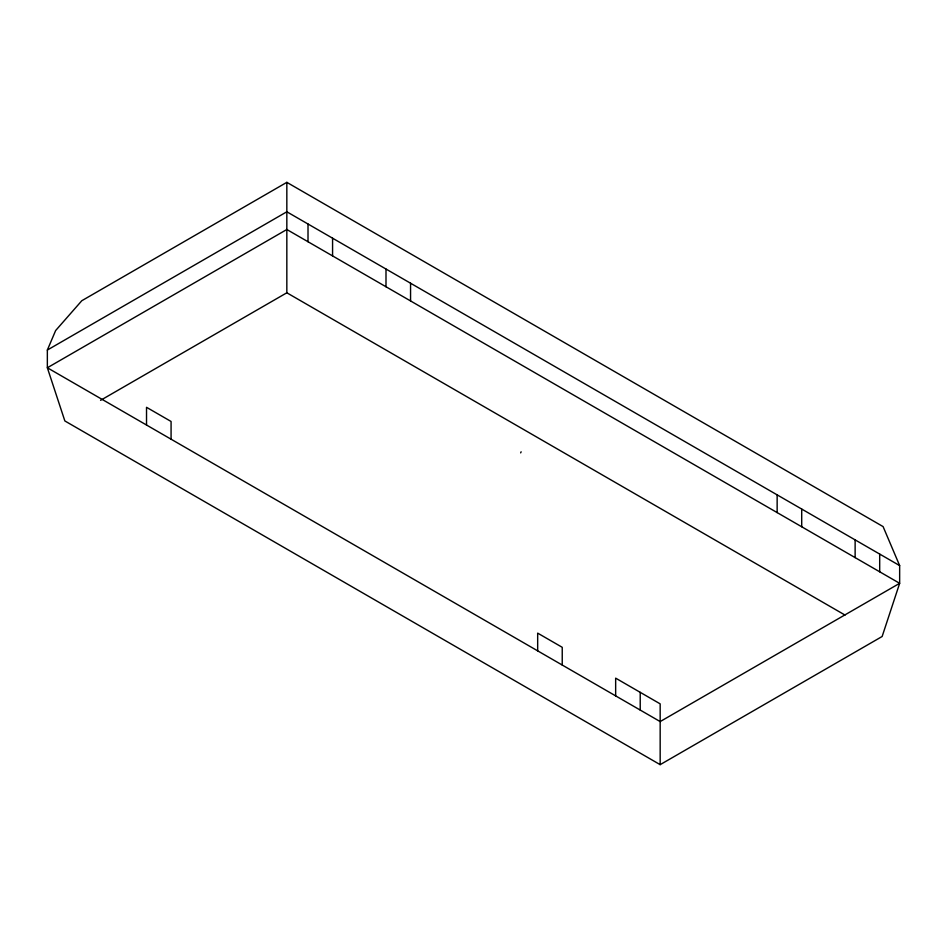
<?xml version="1.0" encoding="UTF-8"?>
<svg xmlns="http://www.w3.org/2000/svg" width="947" height="947" viewBox="0 0 947 947"><rect width="100%" height="100%" fill="white"/><g stroke="black" fill="none" stroke-linecap="round" stroke-linejoin="round"><path stroke-width="1.42" d="M47.35 350.047L55.636 330.55L81.785 300.732L286.834 182.345L883.089 526.591L899.65 565.596L899.65 583.316L882.142 636.491L660.166 764.655L64.858 420.953L47.35 367.767L47.35 350.047L286.834 211.785L899.65 565.596M520.661 452.879L521.122 451.802M100.571 400.321L286.834 292.789L845.02 615.065M879.692 554.066L879.692 571.799M855.129 539.885L855.129 557.617M801.707 509.048L801.707 526.769M777.144 494.867L777.144 512.587M660.166 764.655L660.166 703.858L615.657 678.147L615.657 695.879M640.219 692.328L640.219 710.061M562.234 665.031L562.234 647.31L537.671 633.129L537.671 650.849M410.56 283.212L410.56 300.945M385.997 269.043L385.997 286.763M332.575 238.194L332.575 255.915M308.012 224.013L308.012 241.745M286.834 182.345L286.834 292.789M171.076 439.207L171.076 421.474L146.525 407.305L146.525 425.025M286.834 229.505L47.35 367.767L660.166 721.578L899.65 583.316L286.834 229.505"/></g></svg>
